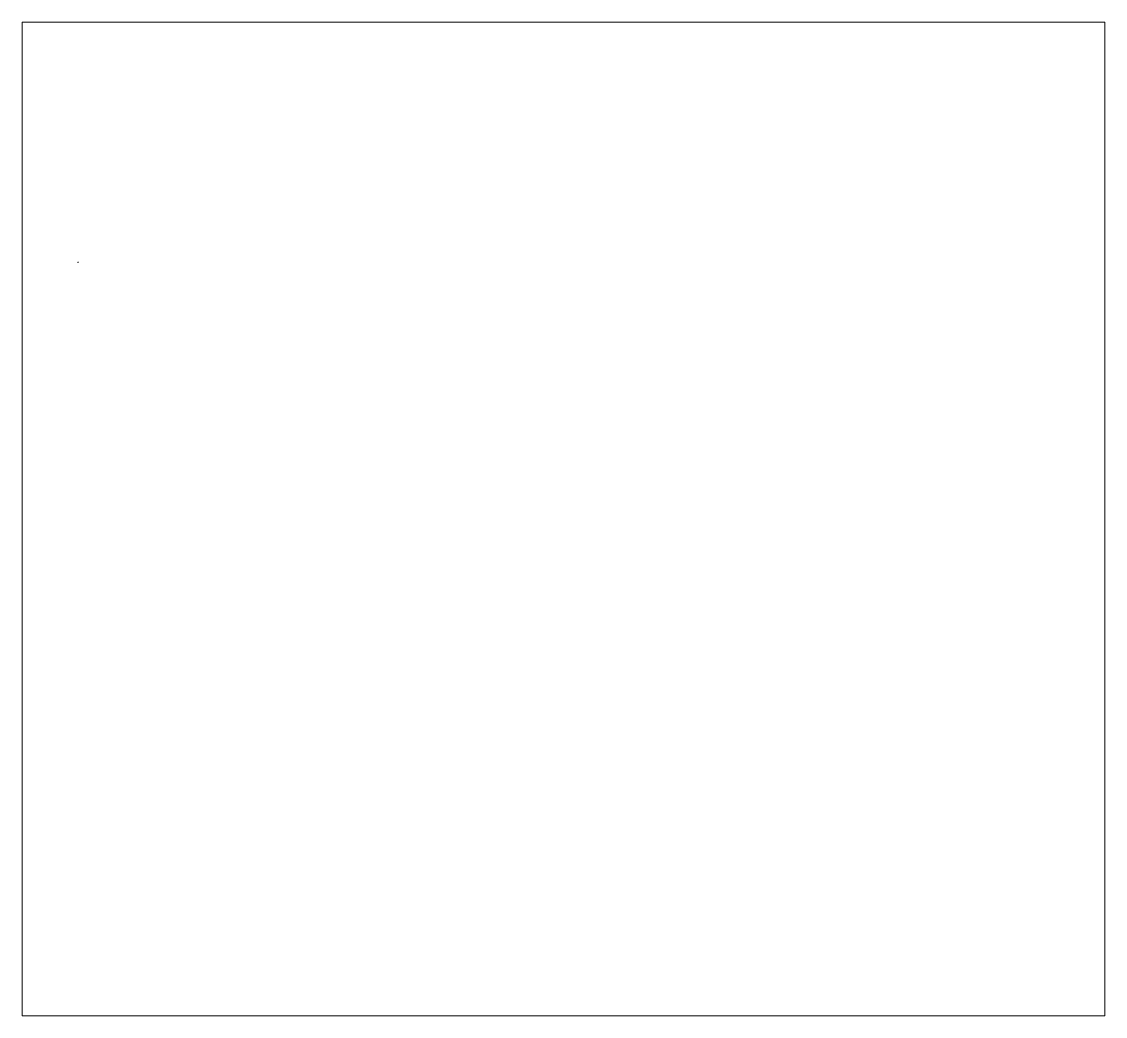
# Model space of a CAD drawing. Header units: millimetres. Extents: x 25.4 to 122.4, y 25.4 to 114.4.
import ezdxf

# ---------------------------------------------------------------- set-up
doc = ezdxf.new("R2010")
doc.units = ezdxf.units.MM
doc.layers.add('KeepOutLayer', color=6, linetype='Continuous')

msp = doc.modelspace()

# ---------------------------------------------------------------- linework, layer by layer
at = {"layer": 'KeepOutLayer', "const_width": 0.1}
for points in [[(25.4, 25.4), (25.4, 114.4)], [(25.4, 114.4), (122.4, 114.4)], [(122.4, 25.4), (122.4, 114.4)], [(30.4, 92.89), (30.4, 92.91)], [(25.4, 25.4), (122.4, 25.4)]]:
    msp.add_lwpolyline(points, dxfattribs=at)
at = {"layer": 'KeepOutLayer', "const_width": 0.05}
for points in [[(25.375, 114.4, 1), (25.425, 114.4, 1)], [(25.375, 114.4, 1), (25.425, 114.4, 1)], [(122.375, 114.4, 1), (122.425, 114.4, 1)], [(122.375, 114.4, 1), (122.425, 114.4, 1)], [(30.375, 92.91, 1), (30.425, 92.91, 1)], [(30.375, 92.89, 1), (30.425, 92.89, 1)], [(25.375, 25.4, 1), (25.425, 25.4, 1)], [(25.375, 25.4, 1), (25.425, 25.4, 1)], [(122.375, 25.4, 1), (122.425, 25.4, 1)], [(122.375, 25.4, 1), (122.425, 25.4, 1)]]:
    msp.add_lwpolyline(points, format="xyb", close=True, dxfattribs=at)

doc.saveas('drawing.dxf')
